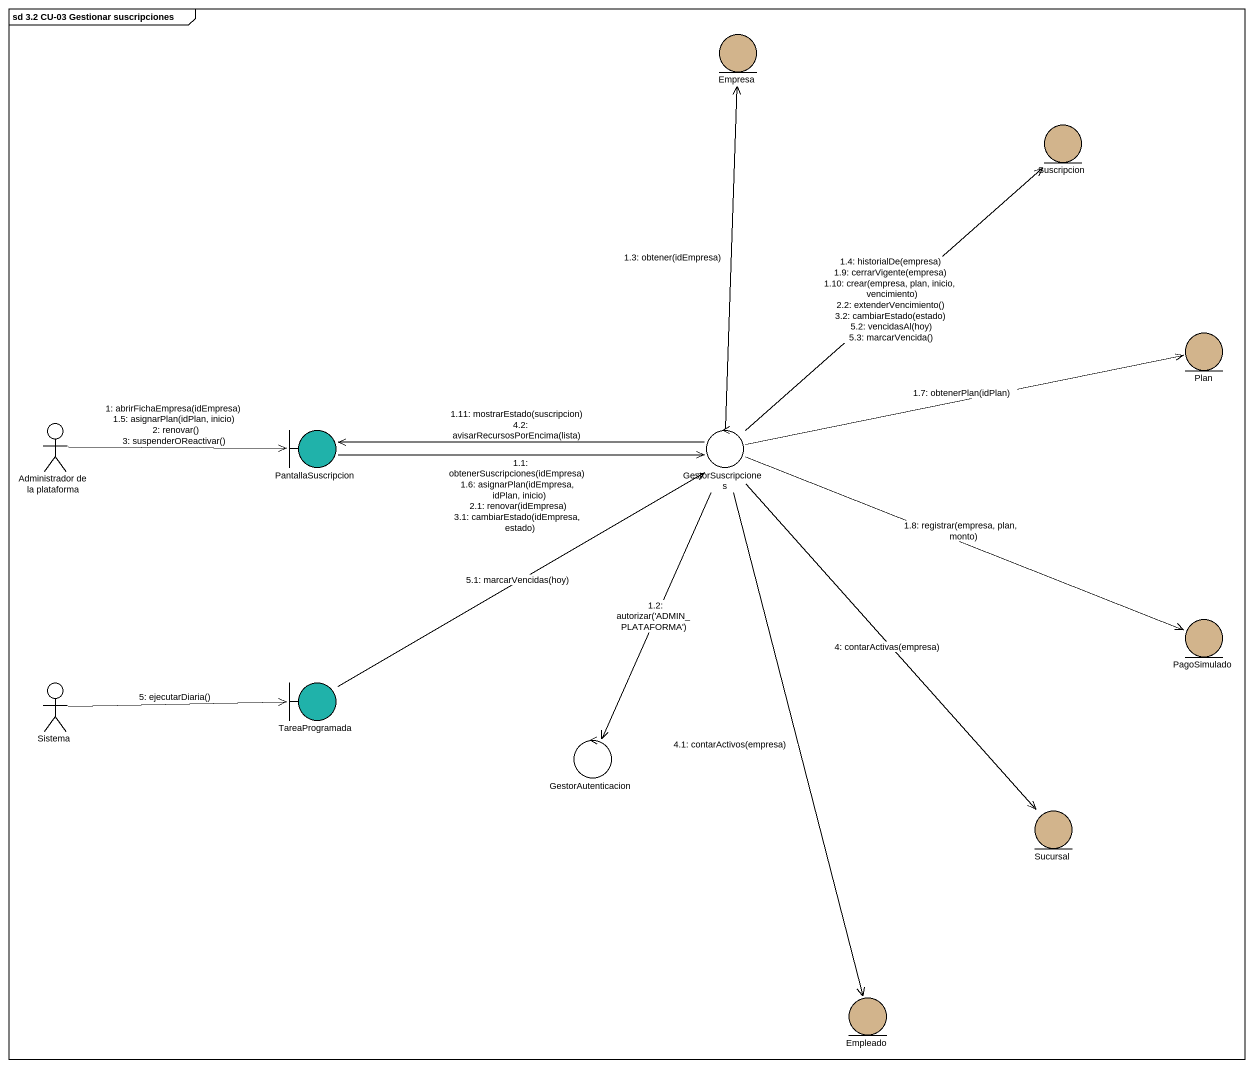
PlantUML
@startuml
mainframe sd 3.2 CU-03 Gestionar suscripciones
entity Empresa #D2B48C
entity Suscripcion #D2B48C
entity Plan #D2B48C
actor "Administrador de la plataforma" as Administrador_de_la
boundary PantallaSuscripcion #20B2AA
control GestorSuscripciones
entity PagoSimulado #D2B48C
actor Sistema
boundary TareaProgramada #20B2AA
control GestorAutenticacion
entity Sucursal #D2B48C
entity Empleado #D2B48C
Administrador_de_la -right-> PantallaSuscripcion : 1: abrirFichaEmpresa(idEmpresa)\n1.5: asignarPlan(idPlan, inicio)\n2: renovar()\n3: suspenderOReactivar()
PantallaSuscripcion -right-> GestorSuscripciones : 1.1: obtenerSuscripciones(idEmpresa)\n1.6: asignarPlan(idEmpresa, idPlan, inicio)\n2.1: renovar(idEmpresa)\n3.1: cambiarEstado(idEmpresa, estado)
GestorSuscripciones --> GestorAutenticacion : 1.2: autorizar('ADMIN_PLATAFORMA')
GestorSuscripciones -up-> Empresa : 1.3: obtener(idEmpresa)
GestorSuscripciones -up-> Suscripcion : 1.4: historialDe(empresa)\n1.9: cerrarVigente(empresa)\n1.10: crear(empresa, plan, inicio, vencimiento)\n2.2: extenderVencimiento()\n3.2: cambiarEstado(estado)\n5.2: vencidasAl(hoy)\n5.3: marcarVencida()
GestorSuscripciones -right-> Plan : 1.7: obtenerPlan(idPlan)
GestorSuscripciones -right-> PagoSimulado : 1.8: registrar(empresa, plan, monto)
GestorSuscripciones -left-> PantallaSuscripcion : 1.11: mostrarEstado(suscripcion)\n4.2: avisarRecursosPorEncima(lista)
GestorSuscripciones --> Sucursal : 4: contarActivas(empresa)
GestorSuscripciones --> Empleado : 4.1: contarActivos(empresa)
Sistema -right-> TareaProgramada : 5: ejecutarDiaria()
TareaProgramada -up-> GestorSuscripciones : 5.1: marcarVencidas(hoy)
@enduml
